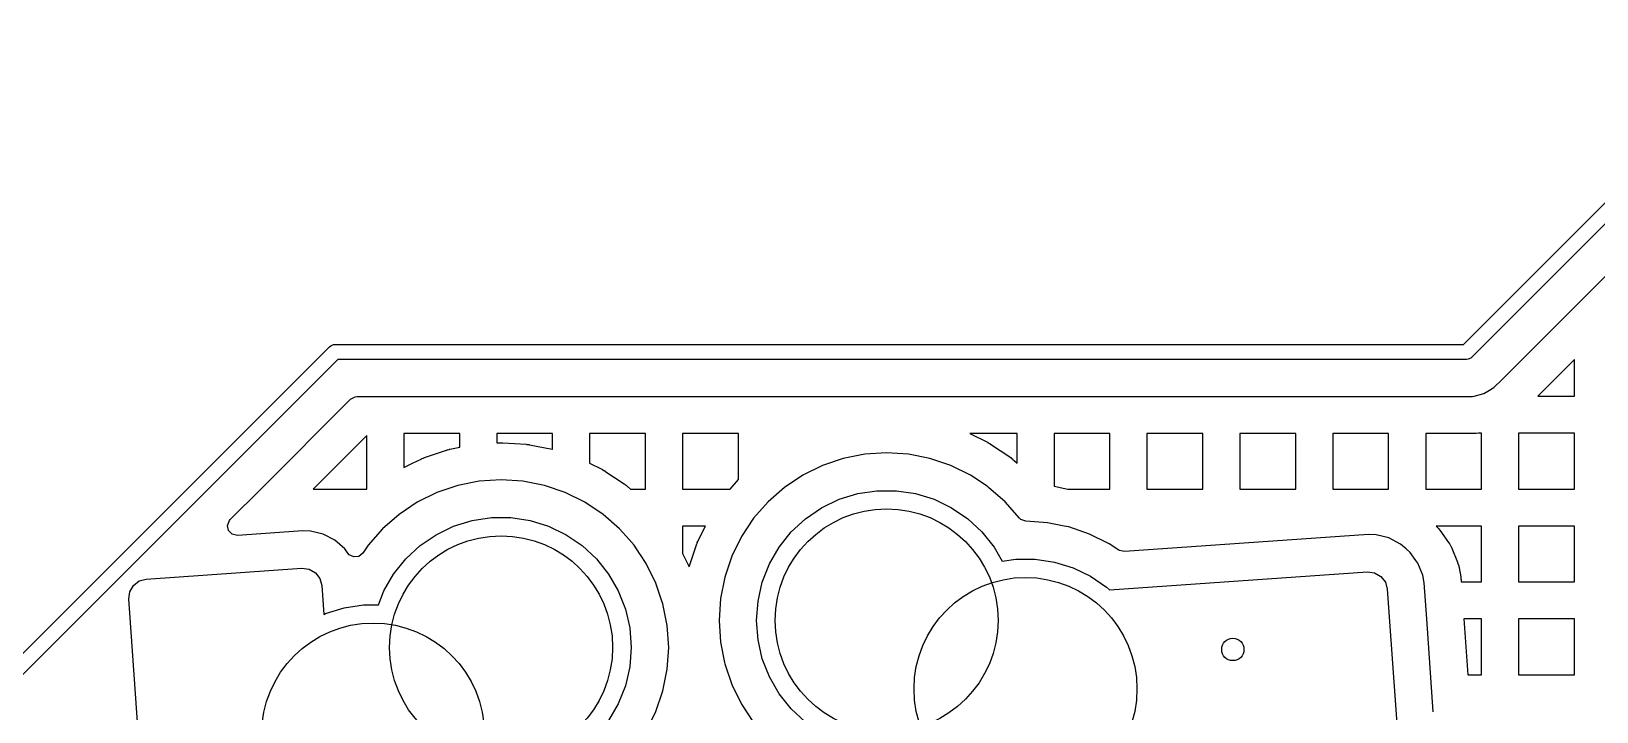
# Model space of a CAD drawing. Extents: x 2.49 to 8.57, y -5.87 to -1.87.
# Drawn here: x 4.12 to 4.949, y -2.323 to -1.963 of the extents above; entities that cross this region are included whole.
import ezdxf

# ---------------------------------------------------------------- set-up
doc = ezdxf.new("R2010")
doc.units = 0
doc.header["$MEASUREMENT"] = 0
doc.layers.add('BLACK', color=7, linetype='CONTINUOUS')

msp = doc.modelspace()

# ---------------------------------------------------------------- linework, layer by layer
at = {"layer": 'BLACK', "linetype": 'CONTINUOUS'}
for p, q in [((4.87861, -2.12858), (5.04449, -1.96271)), ((5.05121, -1.96712), (4.88303, -2.1353)), ((4.9395, -2.10669), (5.03824, -2.00796)), ((4.89956, -2.14663), (4.9395, -2.10669)), ((4.09306, -2.31459), (4.27792, -2.12974)), ((4.27792, -2.12974), (4.27851, -2.12925)), ((4.27851, -2.12925), (4.27993, -2.12866)), ((4.27993, -2.12866), (4.2807, -2.12858)), ((4.2807, -2.12858), (4.87861, -2.12858)), ((4.28233, -2.13646), (4.09978, -2.31901)), ((4.88024, -2.13646), (4.28233, -2.13646)), ((4.88101, -2.13638), (4.88024, -2.13646)), ((4.88243, -2.13579), (4.88101, -2.13638)), ((4.88303, -2.1353), (4.88243, -2.13579)), ((4.93741, -2.13652), (4.91802, -2.15591)), ((4.93741, -2.15591), (4.93741, -2.13652)), ((4.89476, -2.15144), (4.89916, -2.14704)), ((4.89916, -2.14704), (4.89956, -2.14663)), ((4.89916, -2.14704), (4.89916, -2.14704)), ((4.89956, -2.14663), (4.89956, -2.14663)), ((4.88336, -2.15616), (4.88431, -2.15591)), ((4.88431, -2.15591), (4.88937, -2.15455)), ((4.88937, -2.15455), (4.89149, -2.15332)), ((4.89149, -2.15332), (4.89476, -2.15144)), ((4.91802, -2.15591), (4.93741, -2.15591)), ((4.24153, -2.20512), (4.28906, -2.15759)), ((4.28906, -2.15759), (4.29148, -2.15627)), ((4.29148, -2.15627), (4.29251, -2.15616)), ((4.29251, -2.15616), (4.87683, -2.15616)), ((4.87683, -2.15616), (4.87683, -2.15616)), ((4.87683, -2.15616), (4.87713, -2.15616)), ((4.87713, -2.15616), (4.88336, -2.15616)), ((4.88336, -2.15616), (4.88336, -2.15616)), ((4.29764, -2.17674), (4.26926, -2.20512)), ((4.29764, -2.19375), (4.29764, -2.17674)), ((4.34686, -2.17577), (4.31725, -2.17577)), ((4.31725, -2.17577), (4.31725, -2.19375)), ((4.34686, -2.1807), (4.34686, -2.17577)), ((4.34686, -2.18302), (4.34686, -2.1807)), ((4.39607, -2.17577), (4.36646, -2.17577)), ((4.36646, -2.17577), (4.36646, -2.1807)), ((4.36646, -2.1807), (4.36783, -2.18061)), ((4.36783, -2.18061), (4.36799, -2.1806)), ((4.36799, -2.1806), (4.36831, -2.18059)), ((4.36831, -2.18059), (4.36847, -2.18059)), ((4.36847, -2.18059), (4.36911, -2.18059)), ((4.36911, -2.18059), (4.36927, -2.18059)), ((4.36927, -2.18059), (4.3696, -2.1806)), ((4.3696, -2.1806), (4.36976, -2.18061)), ((4.36976, -2.18061), (4.38199, -2.18141)), ((4.39607, -2.18409), (4.39607, -2.17577)), ((4.44528, -2.17577), (4.41568, -2.17577)), ((4.41568, -2.17577), (4.41568, -2.19146)), ((4.44528, -2.20512), (4.44528, -2.17577)), ((4.49449, -2.17577), (4.46489, -2.17577)), ((4.46489, -2.17577), (4.46489, -2.20512)), ((4.49449, -2.20013), (4.49449, -2.17577)), ((4.64213, -2.17577), (4.61705, -2.17577)), ((4.61705, -2.17577), (4.62638, -2.18037)), ((4.62638, -2.18037), (4.62652, -2.18044)), ((4.62652, -2.18044), (4.6268, -2.18059)), ((4.6268, -2.18059), (4.62694, -2.18067)), ((4.62694, -2.18067), (4.6275, -2.18099)), ((4.64213, -2.19139), (4.64213, -2.17577)), ((4.69134, -2.17577), (4.66174, -2.17577)), ((4.66174, -2.17577), (4.66174, -2.20368)), ((4.69134, -2.20512), (4.69134, -2.17577)), ((4.74056, -2.17577), (4.71095, -2.17577)), ((4.71095, -2.17577), (4.71095, -2.20512)), ((4.74056, -2.20512), (4.74056, -2.17577)), ((4.78977, -2.17577), (4.76016, -2.17577)), ((4.76016, -2.17577), (4.76016, -2.20512)), ((4.78977, -2.20512), (4.78977, -2.17577)), ((4.83898, -2.17577), (4.80938, -2.17577)), ((4.80938, -2.17577), (4.80938, -2.20512)), ((4.83898, -2.20512), (4.83898, -2.17577)), ((4.87652, -2.17577), (4.85859, -2.17577)), ((4.85859, -2.17577), (4.85859, -2.20512)), ((4.87653, -2.17577), (4.87652, -2.17577)), ((4.884, -2.17577), (4.87653, -2.17577)), ((4.88432, -2.17576), (4.884, -2.17577)), ((4.88496, -2.17571), (4.88432, -2.17576)), ((4.88528, -2.17568), (4.88496, -2.17571)), ((4.88655, -2.17552), (4.88528, -2.17568)), ((4.88657, -2.17551), (4.88655, -2.17552)), ((4.8882, -2.17551), (4.88657, -2.17551)), ((4.8882, -2.20512), (4.8882, -2.17551)), ((4.93741, -2.17551), (4.9078, -2.17551)), ((4.9078, -2.17551), (4.9078, -2.20512)), ((4.93741, -2.20512), (4.93741, -2.17551)), ((4.32191, -2.19146), (4.32643, -2.18923)), ((4.32643, -2.18923), (4.32658, -2.18916)), ((4.32658, -2.18916), (4.32687, -2.18903)), ((4.32687, -2.18903), (4.32702, -2.18896)), ((4.32702, -2.18896), (4.32761, -2.18872)), ((4.32761, -2.18872), (4.32776, -2.18866)), ((4.32776, -2.18866), (4.32806, -2.18854)), ((4.32806, -2.18854), (4.32821, -2.18849)), ((4.32821, -2.18849), (4.33981, -2.18455)), ((4.33981, -2.18455), (4.33997, -2.1845)), ((4.33997, -2.1845), (4.34028, -2.18441)), ((4.34028, -2.18441), (4.34043, -2.18437)), ((4.34043, -2.18437), (4.34105, -2.1842)), ((4.34105, -2.1842), (4.3412, -2.18416)), ((4.3412, -2.18416), (4.34152, -2.18409)), ((4.34152, -2.18409), (4.34167, -2.18405)), ((4.34167, -2.18405), (4.34686, -2.18302)), ((4.38199, -2.18141), (4.38215, -2.18142)), ((4.38215, -2.18142), (4.38247, -2.18146)), ((4.38247, -2.18146), (4.38262, -2.18147)), ((4.38262, -2.18147), (4.38326, -2.18156)), ((4.38326, -2.18156), (4.38342, -2.18158)), ((4.38342, -2.18158), (4.38374, -2.18163)), ((4.38374, -2.18163), (4.38389, -2.18166)), ((4.38389, -2.18166), (4.39591, -2.18405)), ((4.39591, -2.18405), (4.39607, -2.18409)), ((4.55004, -2.18894), (4.53904, -2.19267)), ((4.56143, -2.18667), (4.55004, -2.18894)), ((4.55004, -2.18894), (4.55004, -2.18894)), ((4.57302, -2.18591), (4.56143, -2.18667)), ((4.56143, -2.18667), (4.56143, -2.18667)), ((4.56143, -2.18667), (4.56143, -2.18667)), ((4.56143, -2.18667), (4.56143, -2.18667)), ((4.56143, -2.18667), (4.56143, -2.18667)), ((4.58461, -2.18667), (4.57302, -2.18591)), ((4.57302, -2.18591), (4.57302, -2.18591)), ((4.596, -2.18894), (4.58461, -2.18667)), ((4.58461, -2.18667), (4.58461, -2.18667)), ((4.58461, -2.18667), (4.58461, -2.18667)), ((4.607, -2.19267), (4.596, -2.18894)), ((4.596, -2.18894), (4.596, -2.18894)), ((4.596, -2.18894), (4.596, -2.18894)), ((4.6275, -2.18099), (4.62763, -2.18107)), ((4.62763, -2.18107), (4.62791, -2.18124)), ((4.62791, -2.18124), (4.62804, -2.18133)), ((4.62804, -2.18133), (4.63823, -2.18814)), ((4.63823, -2.18814), (4.63836, -2.18823)), ((4.63836, -2.18823), (4.63863, -2.18842)), ((4.63863, -2.18842), (4.63875, -2.18851)), ((4.63875, -2.18851), (4.63926, -2.1889)), ((4.63926, -2.1889), (4.63939, -2.189)), ((4.63939, -2.189), (4.63964, -2.18921)), ((4.63964, -2.18921), (4.63976, -2.18931)), ((4.29764, -2.20512), (4.29764, -2.19375)), ((4.31725, -2.19375), (4.32191, -2.19146)), ((4.41568, -2.19146), (4.42215, -2.19465)), ((4.42215, -2.19465), (4.42229, -2.19472)), ((4.42229, -2.19472), (4.42258, -2.19487)), ((4.42258, -2.19487), (4.42272, -2.19495)), ((4.42272, -2.19495), (4.42327, -2.19527)), ((4.42327, -2.19527), (4.42341, -2.19535)), ((4.42341, -2.19535), (4.42368, -2.19552)), ((4.42368, -2.19552), (4.42382, -2.19561)), ((4.42382, -2.19561), (4.43401, -2.20242)), ((4.53904, -2.19267), (4.52862, -2.19781)), ((4.61742, -2.19781), (4.607, -2.19267)), ((4.63976, -2.18931), (4.64213, -2.19139)), ((4.2253, -2.22135), (4.24153, -2.20512)), ((4.26926, -2.20512), (4.29764, -2.20512)), ((4.34581, -2.20322), (4.33481, -2.20695)), ((4.3572, -2.20095), (4.34581, -2.20322)), ((4.34581, -2.20322), (4.34581, -2.20322)), ((4.36879, -2.20019), (4.3572, -2.20095)), ((4.3572, -2.20095), (4.3572, -2.20095)), ((4.3572, -2.20095), (4.3572, -2.20095)), ((4.3572, -2.20095), (4.3572, -2.20095)), ((4.3572, -2.20095), (4.3572, -2.20095)), ((4.38038, -2.20095), (4.36879, -2.20019)), ((4.36879, -2.20019), (4.36879, -2.20019)), ((4.39177, -2.20322), (4.38038, -2.20095)), ((4.38038, -2.20095), (4.38038, -2.20095)), ((4.38038, -2.20095), (4.38038, -2.20095)), ((4.39178, -2.20322), (4.39177, -2.20322)), ((4.39177, -2.20322), (4.39177, -2.20322)), ((4.40277, -2.20695), (4.39178, -2.20322)), ((4.43401, -2.20242), (4.43414, -2.20251)), ((4.43414, -2.20251), (4.4344, -2.2027)), ((4.4344, -2.2027), (4.43453, -2.20279)), ((4.43453, -2.20279), (4.43504, -2.20318)), ((4.43504, -2.20318), (4.43516, -2.20328)), ((4.43516, -2.20328), (4.43541, -2.20349)), ((4.43541, -2.20349), (4.43553, -2.20359)), ((4.43553, -2.20359), (4.43727, -2.20512)), ((4.43727, -2.20512), (4.44528, -2.20512)), ((4.46489, -2.20512), (4.49012, -2.20512)), ((4.49012, -2.20512), (4.49449, -2.20013)), ((4.51897, -2.20426), (4.51023, -2.21192)), ((4.52862, -2.19781), (4.51897, -2.20426)), ((4.62621, -2.20368), (4.61742, -2.19781)), ((4.61742, -2.19781), (4.61742, -2.19781)), ((4.62707, -2.20426), (4.62621, -2.20368)), ((4.63581, -2.21192), (4.62707, -2.20426)), ((4.66174, -2.20368), (4.66895, -2.20512)), ((4.66895, -2.20512), (4.69134, -2.20512)), ((4.71095, -2.20512), (4.74056, -2.20512)), ((4.76016, -2.20512), (4.78977, -2.20512)), ((4.80938, -2.20512), (4.83898, -2.20512)), ((4.85859, -2.20512), (4.8882, -2.20512)), ((4.9078, -2.20512), (4.93741, -2.20512)), ((4.3244, -2.21209), (4.31474, -2.21854)), ((4.33481, -2.20695), (4.3244, -2.21209)), ((4.41319, -2.21209), (4.40277, -2.20695)), ((4.42285, -2.21854), (4.41319, -2.21209)), ((4.41319, -2.21209), (4.41319, -2.21209)), ((4.51023, -2.21192), (4.50258, -2.22065)), ((4.53857, -2.21504), (4.54785, -2.21057)), ((4.54785, -2.21057), (4.55769, -2.20754)), ((4.55769, -2.20754), (4.56787, -2.206)), ((4.56787, -2.206), (4.57817, -2.206)), ((4.57817, -2.206), (4.58835, -2.20754)), ((4.58835, -2.20754), (4.59819, -2.21057)), ((4.59819, -2.21057), (4.60747, -2.21504)), ((4.64339, -2.22057), (4.63581, -2.21192)), ((4.22389, -2.22444), (4.22485, -2.22187)), ((4.22485, -2.22187), (4.2253, -2.22135)), ((4.31474, -2.21854), (4.30601, -2.2262)), ((4.34362, -2.22485), (4.35346, -2.22182)), ((4.35346, -2.22182), (4.36364, -2.22028)), ((4.36364, -2.22028), (4.37394, -2.22028)), ((4.37394, -2.22028), (4.38412, -2.22182)), ((4.38412, -2.22182), (4.39396, -2.22485)), ((4.43158, -2.2262), (4.42285, -2.21854)), ((4.50258, -2.22065), (4.49612, -2.23031)), ((4.52251, -2.22784), (4.53006, -2.22084)), ((4.53006, -2.22084), (4.53857, -2.21504)), ((4.60747, -2.21504), (4.61598, -2.22084)), ((4.61598, -2.22084), (4.62352, -2.22784)), ((4.64415, -2.22127), (4.64339, -2.22057)), ((4.64674, -2.22222), (4.64415, -2.22127)), ((4.65819, -2.22297), (4.64674, -2.22222)), ((4.22447, -2.22713), (4.22389, -2.22444)), ((4.22641, -2.22908), (4.22447, -2.22713)), ((4.2291, -2.22967), (4.22641, -2.22908)), ((4.26384, -2.22724), (4.2291, -2.22967)), ((4.2679, -2.22737), (4.26384, -2.22724)), ((4.26384, -2.22724), (4.26384, -2.22724)), ((4.2746, -2.22908), (4.2679, -2.22737)), ((4.2679, -2.22737), (4.2679, -2.22737)), ((4.28071, -2.23229), (4.2746, -2.22908)), ((4.2746, -2.22908), (4.2746, -2.22908)), ((4.30601, -2.2262), (4.29835, -2.23493)), ((4.32584, -2.23512), (4.33434, -2.22932)), ((4.33434, -2.22932), (4.34362, -2.22485)), ((4.39396, -2.22485), (4.40324, -2.22932)), ((4.40324, -2.22932), (4.41175, -2.23512)), ((4.4366, -2.23193), (4.43158, -2.2262)), ((4.47702, -2.22472), (4.46489, -2.22472)), ((4.46489, -2.22472), (4.46489, -2.23919)), ((4.47326, -2.23234), (4.47702, -2.22472)), ((4.49612, -2.23031), (4.49099, -2.24073)), ((4.51609, -2.2359), (4.52251, -2.22784)), ((4.62352, -2.22784), (4.62995, -2.2359)), ((4.66702, -2.22472), (4.65819, -2.22297)), ((4.65819, -2.22297), (4.65819, -2.22297)), ((4.65819, -2.22297), (4.65819, -2.22297)), ((4.66958, -2.22523), (4.66702, -2.22472)), ((4.68058, -2.22897), (4.66958, -2.22523)), ((4.66958, -2.22523), (4.66958, -2.22523)), ((4.66958, -2.22523), (4.66958, -2.22523)), ((4.69099, -2.2341), (4.68058, -2.22897)), ((4.82834, -2.22921), (4.69903, -2.23825)), ((4.83241, -2.22934), (4.82834, -2.22921)), ((4.82834, -2.22921), (4.82834, -2.22921)), ((4.8391, -2.23105), (4.83241, -2.22934)), ((4.8882, -2.22472), (4.86411, -2.22472)), ((4.86411, -2.22472), (4.86434, -2.22496)), ((4.86434, -2.22496), (4.86454, -2.22516)), ((4.86454, -2.22516), (4.86531, -2.226)), ((4.86531, -2.226), (4.86549, -2.22622)), ((4.86549, -2.22622), (4.86585, -2.22666)), ((4.86585, -2.22666), (4.86603, -2.22689)), ((4.86603, -2.22689), (4.87072, -2.23343)), ((4.8882, -2.25433), (4.8882, -2.22472)), ((4.93741, -2.22472), (4.9078, -2.22472)), ((4.9078, -2.22472), (4.9078, -2.25433)), ((4.93741, -2.24379), (4.93741, -2.22472)), ((4.28593, -2.23682), (4.28071, -2.23229)), ((4.28071, -2.23229), (4.28071, -2.23229)), ((4.2876, -2.23915), (4.28593, -2.23682)), ((4.28593, -2.23682), (4.28593, -2.23682)), ((4.29835, -2.23493), (4.29562, -2.23902)), ((4.31829, -2.24213), (4.32584, -2.23512)), ((4.41175, -2.23512), (4.4193, -2.24213)), ((4.43924, -2.23493), (4.4366, -2.23193)), ((4.44208, -2.23919), (4.43924, -2.23493)), ((4.46858, -2.24573), (4.47252, -2.23412)), ((4.47252, -2.23412), (4.47258, -2.23397)), ((4.47258, -2.23397), (4.47269, -2.23367)), ((4.47269, -2.23367), (4.47275, -2.23352)), ((4.47275, -2.23352), (4.47299, -2.23293)), ((4.47299, -2.23293), (4.47306, -2.23278)), ((4.47306, -2.23278), (4.47319, -2.23249)), ((4.47319, -2.23249), (4.47326, -2.23234)), ((4.51094, -2.24481), (4.51609, -2.2359)), ((4.62995, -2.2359), (4.63427, -2.24338)), ((4.69598, -2.23744), (4.69099, -2.2341)), ((4.69635, -2.23766), (4.69598, -2.23744)), ((4.69903, -2.23825), (4.69635, -2.23766)), ((4.84522, -2.23425), (4.8391, -2.23105)), ((4.8391, -2.23105), (4.8391, -2.23105)), ((4.84817, -2.23682), (4.84522, -2.23425)), ((4.84522, -2.23425), (4.84522, -2.23425)), ((4.85043, -2.23879), (4.84817, -2.23682)), ((4.85341, -2.24294), (4.85043, -2.23879)), ((4.85043, -2.23879), (4.85043, -2.23879)), ((4.87072, -2.23343), (4.87088, -2.23366)), ((4.87088, -2.23366), (4.87118, -2.23415)), ((4.87118, -2.23415), (4.87133, -2.23439)), ((4.87133, -2.23439), (4.87188, -2.23539)), ((4.87188, -2.23539), (4.87201, -2.23564)), ((4.87201, -2.23564), (4.87226, -2.23616)), ((4.87226, -2.23616), (4.87238, -2.23642)), ((4.87238, -2.23642), (4.87542, -2.24383)), ((4.18077, -2.2528), (4.26325, -2.24704)), ((4.26325, -2.24704), (4.26706, -2.24752)), ((4.2883, -2.23993), (4.2876, -2.23915)), ((4.29078, -2.24112), (4.2883, -2.23993)), ((4.29351, -2.24078), (4.29078, -2.24112)), ((4.29562, -2.23902), (4.29351, -2.24078)), ((4.31187, -2.25018), (4.31829, -2.24213)), ((4.4193, -2.24213), (4.42572, -2.25018)), ((4.44266, -2.24006), (4.44208, -2.23919)), ((4.44569, -2.24459), (4.44266, -2.24006)), ((4.45083, -2.25501), (4.44569, -2.24459)), ((4.44569, -2.24459), (4.44569, -2.24459)), ((4.46489, -2.23919), (4.4684, -2.24632)), ((4.4684, -2.24632), (4.46844, -2.24619)), ((4.46844, -2.24619), (4.46853, -2.24588)), ((4.46853, -2.24588), (4.46858, -2.24573)), ((4.49099, -2.24073), (4.48725, -2.25173)), ((4.50718, -2.2544), (4.51094, -2.24481)), ((4.63427, -2.24338), (4.64145, -2.2423)), ((4.64145, -2.2423), (4.65175, -2.2423)), ((4.65175, -2.2423), (4.66193, -2.24383)), ((4.66193, -2.24383), (4.67177, -2.24687)), ((4.67177, -2.24687), (4.68105, -2.25133)), ((4.85446, -2.2444), (4.85341, -2.24294)), ((4.85708, -2.25079), (4.85446, -2.2444)), ((4.87542, -2.24383), (4.87552, -2.24408)), ((4.87552, -2.24408), (4.87569, -2.24459)), ((4.87569, -2.24459), (4.87577, -2.24484)), ((4.87577, -2.24484), (4.87607, -2.24587)), ((4.87607, -2.24587), (4.87614, -2.24613)), ((4.87614, -2.24613), (4.87626, -2.24665)), ((4.87626, -2.24665), (4.87631, -2.24691)), ((4.87631, -2.24691), (4.87714, -2.25169)), ((4.93741, -2.25433), (4.93741, -2.24379)), ((4.17403, -2.25616), (4.17707, -2.25381)), ((4.17707, -2.25381), (4.18077, -2.2528)), ((4.26706, -2.24752), (4.27039, -2.24943)), ((4.27039, -2.24943), (4.27274, -2.25246)), ((4.27274, -2.25246), (4.27375, -2.25617)), ((4.30672, -2.25909), (4.31187, -2.25018)), ((4.42572, -2.25018), (4.43087, -2.25909)), ((4.45385, -2.26392), (4.45083, -2.25501)), ((4.48725, -2.25173), (4.48499, -2.26312)), ((4.48725, -2.25173), (4.48725, -2.25173)), ((4.50489, -2.26444), (4.50718, -2.2544)), ((4.68105, -2.25133), (4.68955, -2.25713)), ((4.69109, -2.25856), (4.82775, -2.249)), ((4.82775, -2.249), (4.83156, -2.24949)), ((4.83156, -2.24949), (4.8349, -2.25139)), ((4.8349, -2.25139), (4.83725, -2.25443)), ((4.83725, -2.25443), (4.83826, -2.25813)), ((4.85778, -2.25479), (4.85708, -2.25079)), ((4.85912, -2.27394), (4.85778, -2.25479)), ((4.87714, -2.25169), (4.87716, -2.25181)), ((4.87716, -2.25181), (4.87719, -2.25206)), ((4.87719, -2.25206), (4.87721, -2.25219)), ((4.87721, -2.25219), (4.87727, -2.25268)), ((4.87727, -2.25268), (4.87728, -2.2528)), ((4.87728, -2.2528), (4.87731, -2.25305)), ((4.87731, -2.25305), (4.87732, -2.25318)), ((4.87732, -2.25318), (4.8774, -2.25433)), ((4.8774, -2.25433), (4.8882, -2.25433)), ((4.9078, -2.25433), (4.93741, -2.25433)), ((4.17164, -2.26331), (4.17212, -2.2595)), ((4.17713, -2.34186), (4.17164, -2.26331)), ((4.17212, -2.2595), (4.17403, -2.25616)), ((4.27375, -2.25617), (4.27483, -2.27151)), ((4.30383, -2.26646), (4.30672, -2.25909)), ((4.43087, -2.25909), (4.43463, -2.26868)), ((4.48499, -2.26312), (4.48423, -2.27471)), ((4.48499, -2.26312), (4.48499, -2.26312)), ((4.68955, -2.25713), (4.69109, -2.25856)), ((4.83826, -2.25813), (4.84375, -2.33668)), ((4.27483, -2.27151), (4.27581, -2.27103)), ((4.27581, -2.27103), (4.28565, -2.268)), ((4.28565, -2.268), (4.29584, -2.26646)), ((4.29584, -2.26646), (4.30383, -2.26646)), ((4.43463, -2.26868), (4.43692, -2.27872)), ((4.45452, -2.26589), (4.45385, -2.26392)), ((4.45456, -2.26601), (4.45452, -2.26589)), ((4.45683, -2.2774), (4.45456, -2.26601)), ((4.50412, -2.27471), (4.50489, -2.26444)), ((4.43692, -2.27872), (4.43769, -2.28899)), ((4.45759, -2.28899), (4.45683, -2.2774)), ((4.45683, -2.2774), (4.45683, -2.2774)), ((4.48423, -2.27471), (4.48423, -2.27471)), ((4.48423, -2.27471), (4.48499, -2.2863)), ((4.50489, -2.28498), (4.50412, -2.27471)), ((4.86256, -2.32315), (4.85912, -2.27394)), ((4.8882, -2.27394), (4.87877, -2.27394)), ((4.87877, -2.27394), (4.88084, -2.30354)), ((4.8882, -2.30354), (4.8882, -2.27394)), ((4.93741, -2.27394), (4.9078, -2.27394)), ((4.9078, -2.27394), (4.9078, -2.30354)), ((4.93741, -2.30354), (4.93741, -2.27394)), ((4.48499, -2.2863), (4.48499, -2.2863)), ((4.48499, -2.2863), (4.48499, -2.2863)), ((4.48499, -2.2863), (4.48711, -2.29698)), ((4.50718, -2.29501), (4.50489, -2.28498)), ((4.43769, -2.28899), (4.43692, -2.29926)), ((4.45683, -2.30058), (4.45713, -2.29594)), ((4.45713, -2.29594), (4.45759, -2.28899)), ((4.45759, -2.28899), (4.45759, -2.28899)), ((4.48711, -2.29698), (4.48725, -2.29769)), ((4.51094, -2.3046), (4.50718, -2.29501)), ((4.43692, -2.29926), (4.43463, -2.3093)), ((4.45456, -2.31197), (4.45683, -2.30058)), ((4.48725, -2.29769), (4.48725, -2.29769)), ((4.48725, -2.29769), (4.49099, -2.30869)), ((4.51609, -2.31352), (4.51094, -2.3046)), ((4.88084, -2.30354), (4.8882, -2.30354)), ((4.9078, -2.30354), (4.93741, -2.30354)), ((4.43463, -2.3093), (4.43087, -2.31888)), ((4.45083, -2.32297), (4.45456, -2.31197)), ((4.49099, -2.30869), (4.49612, -2.3191)), ((4.52251, -2.32157), (4.51609, -2.31352)), ((4.43087, -2.31888), (4.42572, -2.3278)), ((4.49612, -2.3191), (4.49612, -2.3191)), ((4.49612, -2.3191), (4.50258, -2.32876)), ((4.53006, -2.32857), (4.52251, -2.32157)), ((4.44569, -2.33338), (4.45083, -2.32297))]:
    msp.add_line(p, q, dxfattribs=at)
at = {"layer": 'BLACK'}
for centre, radius in [((4.57302, -2.27471), 0.05906), ((4.36879, -2.28899), 0.05906), ((4.6466, -2.311), 0.05906), ((4.30098, -2.33517), 0.05906), ((4.75643, -2.2901), 0.00591)]:
    msp.add_circle(centre, radius, dxfattribs=at)

doc.saveas('drawing.dxf')
